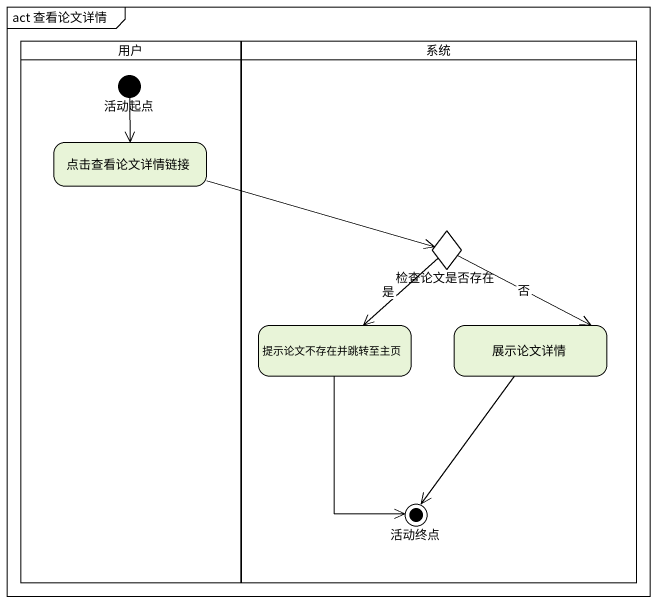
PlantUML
@startuml
mainframe act 查看论文详情
hide empty description
state 用户 <<partition>> {
  state 活动起点 <<start>>
  state 点击查看论文详情链接
}
state 系统 <<partition>> {
  state 检查论文是否存在 <<choice>>
  state 提示论文不存在并跳转至主页
  state 展示论文详情
  state 活动终点 <<end>>
}
活动起点 --> 点击查看论文详情链接
点击查看论文详情链接 -right-> 检查论文是否存在
检查论文是否存在 --> 提示论文不存在并跳转至主页 : 是
检查论文是否存在 --> 展示论文详情 : 否
提示论文不存在并跳转至主页 --> 活动终点
展示论文详情 --> 活动终点
@enduml
